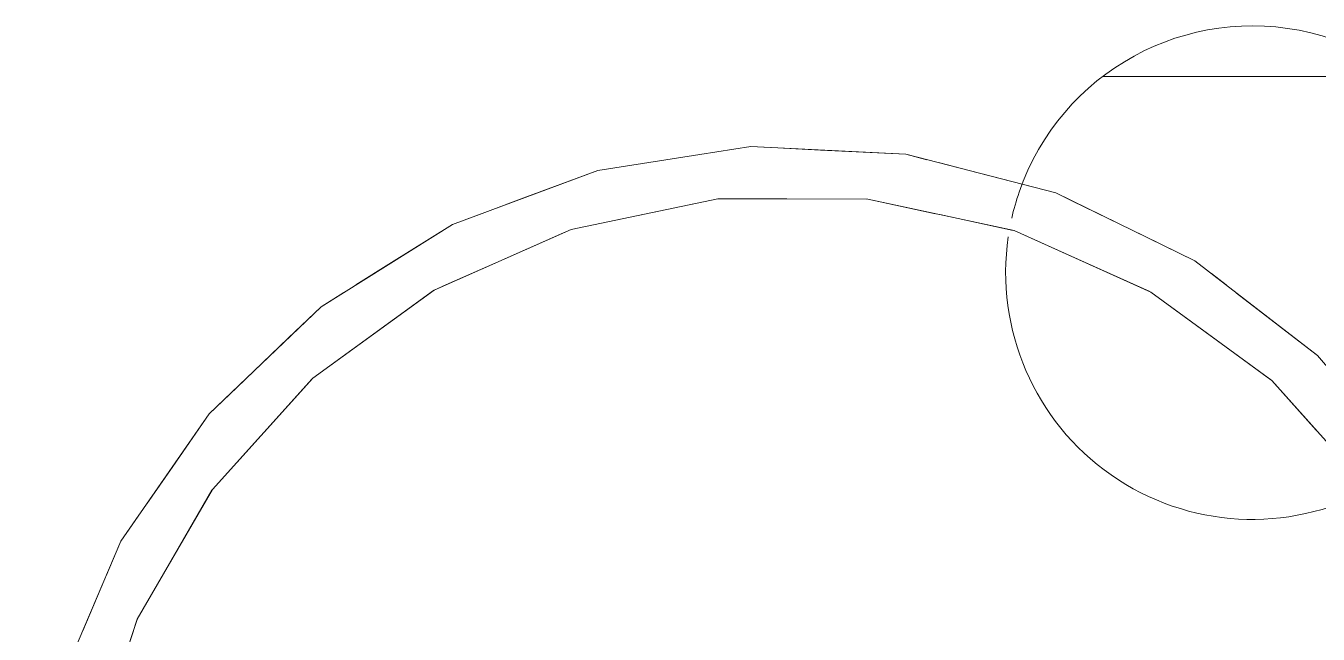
# Model space of a CAD drawing. Header units: millimetres. Extents: x 35540 to 832230, y -10956 to 416550.
# Drawn here: x 186825 to 187349, y 36332 to 36578 of the extents above; entities that cross this region are included whole.
import ezdxf

# ---------------------------------------------------------------- set-up
doc = ezdxf.new("R2010")
doc.units = ezdxf.units.MM
doc.layers.add('A-FLOR', color=192, linetype='Continuous', lineweight=5)
doc.layers.add('Q-CASE', color=31, linetype='Continuous', lineweight=5)

# ---------------------------------------------------------------- blocks, each defined once
blk = doc.blocks.new('DLN_Cat Ladder - 750x750x2500 _WDH_-14044057-2_F U_F_A_')
at = {"layer": 'Q-CASE'}
for p, q in [((328.34, -862.39), (309.61, -919.95)), ((328.34, -862.39), (309.61, -919.95)), ((328.34, -862.39), (309.61, -919.95)), ((328.34, -862.39), (309.61, -919.95)), ((328.34, -862.39), (309.61, -919.95)), ((328.34, -862.39), (309.61, -919.95)), ((328.34, -862.39), (309.61, -919.95)), ((328.34, -862.39), (309.61, -919.95)), ((328.34, -862.39), (309.61, -919.95)), ((322.67, -936.4), (331.61, -915.4)), ((322.67, -936.4), (331.61, -915.4)), ((322.67, -936.4), (331.61, -915.4)), ((322.67, -936.4), (331.61, -915.4)), ((322.67, -936.4), (331.61, -915.4)), ((322.67, -936.4), (331.61, -915.4)), ((322.67, -936.4), (331.61, -915.4)), ((322.67, -936.4), (331.61, -915.4)), ((322.67, -936.4), (331.61, -915.4)), ((309.55, -920.13), (279.28, -972.46)), ((309.55, -920.13), (279.28, -972.46)), ((309.55, -920.13), (279.28, -972.46)), ((309.55, -920.13), (279.28, -972.46)), ((309.55, -920.13), (279.28, -972.46)), ((309.55, -920.13), (279.28, -972.46)), ((309.55, -920.13), (279.28, -972.46)), ((309.55, -920.13), (279.28, -972.46)), ((309.55, -920.13), (279.28, -972.46)), ((295.19, -981.99), (305.67, -966.86)), ((295.19, -981.99), (305.67, -966.86)), ((295.19, -981.99), (305.67, -966.86)), ((295.19, -981.99), (305.67, -966.86)), ((295.19, -981.99), (305.67, -966.86)), ((295.19, -981.99), (305.67, -966.86)), ((295.19, -981.99), (305.67, -966.86)), ((295.19, -981.99), (305.67, -966.86)), ((295.19, -981.99), (305.67, -966.86)), ((279.14, -972.7), (238.69, -1017.51)), ((279.14, -972.7), (238.69, -1017.51)), ((279.14, -972.7), (238.69, -1017.51)), ((279.14, -972.7), (238.69, -1017.51)), ((279.14, -972.7), (238.69, -1017.51)), ((279.14, -972.7), (238.69, -1017.51)), ((279.14, -972.7), (238.69, -1017.51)), ((279.14, -972.7), (238.69, -1017.51)), ((279.14, -972.7), (238.69, -1017.51)), ((-150.15, -1016.78), (-168.11, -996.68)), ((-150.15, -1016.78), (-168.11, -996.68)), ((-150.15, -1016.78), (-168.11, -996.68)), ((-150.15, -1016.78), (-168.11, -996.68)), ((-150.15, -1016.78), (-168.11, -996.68)), ((-150.15, -1016.78), (-168.11, -996.68)), ((-150.15, -1016.78), (-168.11, -996.68)), ((-150.15, -1016.78), (-168.11, -996.68)), ((-150.15, -1016.78), (-168.11, -996.68)), ((248.36, -1033.96), (269.28, -1013.97)), ((248.36, -1033.96), (269.28, -1013.97)), ((248.36, -1033.96), (269.28, -1013.97)), ((248.36, -1033.96), (269.28, -1013.97)), ((248.36, -1033.96), (269.28, -1013.97)), ((248.36, -1033.96), (269.28, -1013.97)), ((248.36, -1033.96), (269.28, -1013.97)), ((248.36, -1033.96), (269.28, -1013.97)), ((248.36, -1033.96), (269.28, -1013.97)), ((-124.07, -1035.88), (-149.71, -1017.11)), ((-124.07, -1035.88), (-149.71, -1017.11)), ((-124.07, -1035.88), (-149.71, -1017.11)), ((-124.07, -1035.88), (-149.71, -1017.11)), ((-124.07, -1035.88), (-149.71, -1017.11)), ((-124.07, -1035.88), (-149.71, -1017.11)), ((-124.07, -1035.88), (-149.71, -1017.11)), ((-124.07, -1035.88), (-149.71, -1017.11)), ((-124.07, -1035.88), (-149.71, -1017.11)), ((238.45, -1017.78), (189.47, -1053.25)), ((238.45, -1017.78), (189.47, -1053.25)), ((238.45, -1017.78), (189.47, -1053.25)), ((238.45, -1017.78), (189.47, -1053.25)), ((238.45, -1017.78), (189.47, -1053.25)), ((238.45, -1017.78), (189.47, -1053.25)), ((238.45, -1017.78), (189.47, -1053.25)), ((238.45, -1017.78), (189.47, -1053.25)), ((238.45, -1017.78), (189.47, -1053.25)), ((-168.68, -1026.87), (-168.11, -1027.31)), ((-168.68, -1026.87), (-168.11, -1027.31)), ((-168.68, -1026.87), (-168.11, -1027.31)), ((-168.68, -1026.87), (-168.11, -1027.31)), ((-168.68, -1026.87), (-168.11, -1027.31)), ((-168.68, -1026.87), (-168.11, -1027.31)), ((-168.68, -1026.87), (-168.11, -1027.31)), ((-168.68, -1026.87), (-168.11, -1027.31)), ((-168.68, -1026.87), (-168.11, -1027.31)), ((-168.11, -1027.31), (-135.87, -1052.22)), ((-168.11, -1027.31), (-135.87, -1052.22)), ((-168.11, -1027.31), (-135.87, -1052.22)), ((-168.11, -1027.31), (-135.87, -1052.22)), ((-168.11, -1027.31), (-135.87, -1052.22)), ((-168.11, -1027.31), (-135.87, -1052.22)), ((-168.11, -1027.31), (-135.87, -1052.22)), ((-168.11, -1027.31), (-135.87, -1052.22)), ((-168.11, -1027.31), (-135.87, -1052.22)), ((-101.15, -1052.65), (-124.07, -1035.88)), ((-101.15, -1052.65), (-124.07, -1035.88)), ((-101.15, -1052.65), (-124.07, -1035.88)), ((-101.15, -1052.65), (-124.07, -1035.88)), ((-101.15, -1052.65), (-124.07, -1035.88)), ((-101.15, -1052.65), (-124.07, -1035.88)), ((-101.15, -1052.65), (-124.07, -1035.88)), ((-101.15, -1052.65), (-124.07, -1035.88)), ((-101.15, -1052.65), (-124.07, -1035.88)), ((-131.63, -1055.5), (-125.66, -1060.11)), ((-131.63, -1055.5), (-125.66, -1060.11)), ((-131.63, -1055.5), (-125.66, -1060.11)), ((-131.63, -1055.5), (-125.66, -1060.11)), ((-131.63, -1055.5), (-125.66, -1060.11)), ((-131.63, -1055.5), (-125.66, -1060.11)), ((-131.63, -1055.5), (-125.66, -1060.11)), ((-131.63, -1055.5), (-125.66, -1060.11)), ((-131.63, -1055.5), (-125.66, -1060.11)), ((-71.57, -1065.94), (-100.7, -1052.86)), ((-71.57, -1065.94), (-100.7, -1052.86)), ((-71.57, -1065.94), (-100.7, -1052.86)), ((-71.57, -1065.94), (-100.7, -1052.86)), ((-71.57, -1065.94), (-100.7, -1052.86)), ((-71.57, -1065.94), (-100.7, -1052.86)), ((-71.57, -1065.94), (-100.7, -1052.86)), ((-71.57, -1065.94), (-100.7, -1052.86)), ((-71.57, -1065.94), (-100.7, -1052.86)), ((184.52, -1055.5), (164.28, -1064.46)), ((184.52, -1055.5), (164.28, -1064.46)), ((184.52, -1055.5), (164.28, -1064.46)), ((184.52, -1055.5), (164.28, -1064.46)), ((184.52, -1055.5), (164.28, -1064.46)), ((184.52, -1055.5), (164.28, -1064.46)), ((184.52, -1055.5), (164.28, -1064.46)), ((184.52, -1055.5), (164.28, -1064.46)), ((184.52, -1055.5), (164.28, -1064.46)), ((189.27, -1053.39), (184.52, -1055.5)), ((189.27, -1053.39), (184.52, -1055.5)), ((189.27, -1053.39), (184.52, -1055.5)), ((189.27, -1053.39), (184.52, -1055.5)), ((189.27, -1053.39), (184.52, -1055.5)), ((189.27, -1053.39), (184.52, -1055.5)), ((189.27, -1053.39), (184.52, -1055.5)), ((189.27, -1053.39), (184.52, -1055.5)), ((189.27, -1053.39), (184.52, -1055.5)), ((206.5, -1064.57), (220.97, -1055.5)), ((206.5, -1064.57), (220.97, -1055.5)), ((206.5, -1064.57), (220.97, -1055.5)), ((206.5, -1064.57), (220.97, -1055.5)), ((206.5, -1064.57), (220.97, -1055.5)), ((206.5, -1064.57), (220.97, -1055.5)), ((206.5, -1064.57), (220.97, -1055.5)), ((206.5, -1064.57), (220.97, -1055.5)), ((206.5, -1064.57), (220.97, -1055.5)), ((-118.99, -1065.26), (-98.3, -1075.37)), ((-118.99, -1065.26), (-98.3, -1075.37)), ((-118.99, -1065.26), (-98.3, -1075.37)), ((-118.99, -1065.26), (-98.3, -1075.37)), ((-118.99, -1065.26), (-98.3, -1075.37)), ((-118.99, -1065.26), (-98.3, -1075.37)), ((-118.99, -1065.26), (-98.3, -1075.37)), ((-118.99, -1065.26), (-98.3, -1075.37)), ((-118.99, -1065.26), (-98.3, -1075.37)), ((-45.76, -1077.53), (-71.57, -1065.94)), ((-45.76, -1077.53), (-71.57, -1065.94)), ((-45.76, -1077.53), (-71.57, -1065.94)), ((-45.76, -1077.53), (-71.57, -1065.94)), ((-45.76, -1077.53), (-71.57, -1065.94)), ((-45.76, -1077.53), (-71.57, -1065.94)), ((-45.76, -1077.53), (-71.57, -1065.94)), ((-45.76, -1077.53), (-71.57, -1065.94)), ((-45.76, -1077.53), (-71.57, -1065.94)), ((164.28, -1064.46), (136.89, -1076.6)), ((164.28, -1064.46), (136.89, -1076.6)), ((164.28, -1064.46), (136.89, -1076.6)), ((164.28, -1064.46), (136.89, -1076.6)), ((164.28, -1064.46), (136.89, -1076.6)), ((164.28, -1064.46), (136.89, -1076.6)), ((164.28, -1064.46), (136.89, -1076.6)), ((164.28, -1064.46), (136.89, -1076.6)), ((164.28, -1064.46), (136.89, -1076.6)), ((-98.3, -1075.37), (-69.43, -1089.5)), ((-98.3, -1075.37), (-69.43, -1089.5)), ((-98.3, -1075.37), (-69.43, -1089.5)), ((-98.3, -1075.37), (-69.43, -1089.5)), ((-98.3, -1075.37), (-69.43, -1089.5)), ((-98.3, -1075.37), (-69.43, -1089.5)), ((-98.3, -1075.37), (-69.43, -1089.5)), ((-98.3, -1075.37), (-69.43, -1089.5)), ((-98.3, -1075.37), (-69.43, -1089.5)), ((-15.61, -1084.03), (-45.32, -1077.62)), ((-15.61, -1084.03), (-45.32, -1077.62)), ((-15.61, -1084.03), (-45.32, -1077.62)), ((-15.61, -1084.03), (-45.32, -1077.62)), ((-15.61, -1084.03), (-45.32, -1077.62)), ((-15.61, -1084.03), (-45.32, -1077.62)), ((-15.61, -1084.03), (-45.32, -1077.62)), ((-15.61, -1084.03), (-45.32, -1077.62)), ((-15.61, -1084.03), (-45.32, -1077.62)), ((133.75, -1077.99), (106.64, -1083.69)), ((133.75, -1077.99), (106.64, -1083.69)), ((133.75, -1077.99), (106.64, -1083.69)), ((133.75, -1077.99), (106.64, -1083.69)), ((133.75, -1077.99), (106.64, -1083.69)), ((133.75, -1077.99), (106.64, -1083.69)), ((133.75, -1077.99), (106.64, -1083.69)), ((133.75, -1077.99), (106.64, -1083.69)), ((133.75, -1077.99), (106.64, -1083.69)), ((136.89, -1076.6), (133.75, -1077.99)), ((136.89, -1076.6), (133.75, -1077.99)), ((136.89, -1076.6), (133.75, -1077.99)), ((136.89, -1076.6), (133.75, -1077.99)), ((136.89, -1076.6), (133.75, -1077.99)), ((136.89, -1076.6), (133.75, -1077.99)), ((136.89, -1076.6), (133.75, -1077.99)), ((136.89, -1076.6), (133.75, -1077.99)), ((136.89, -1076.6), (133.75, -1077.99)), ((106.64, -1083.69), (74.33, -1090.48)), ((106.64, -1083.69), (74.33, -1090.48)), ((106.64, -1083.69), (74.33, -1090.48)), ((106.64, -1083.69), (74.33, -1090.48)), ((106.64, -1083.69), (74.33, -1090.48)), ((106.64, -1083.69), (74.33, -1090.48)), ((106.64, -1083.69), (74.33, -1090.48)), ((106.64, -1083.69), (74.33, -1090.48)), ((106.64, -1083.69), (74.33, -1090.48)), ((13.6, -1090.33), (-13.93, -1084.39)), ((13.6, -1090.33), (-13.93, -1084.39)), ((13.6, -1090.33), (-13.93, -1084.39)), ((13.6, -1090.33), (-13.93, -1084.39)), ((13.6, -1090.33), (-13.93, -1084.39)), ((13.6, -1090.33), (-13.93, -1084.39)), ((13.6, -1090.33), (-13.93, -1084.39)), ((13.6, -1090.33), (-13.93, -1084.39)), ((13.6, -1090.33), (-13.93, -1084.39)), ((151.81, -1091.21), (169.87, -1084.48)), ((151.81, -1091.21), (169.87, -1084.48)), ((151.81, -1091.21), (169.87, -1084.48)), ((151.81, -1091.21), (169.87, -1084.48)), ((151.81, -1091.21), (169.87, -1084.48)), ((151.81, -1091.21), (169.87, -1084.48)), ((151.81, -1091.21), (169.87, -1084.48)), ((151.81, -1091.21), (169.87, -1084.48)), ((151.81, -1091.21), (169.87, -1084.48)), ((46.35, -1090.41), (14, -1090.33)), ((46.35, -1090.41), (14, -1090.33)), ((46.35, -1090.41), (14, -1090.33)), ((46.35, -1090.41), (14, -1090.33)), ((46.35, -1090.41), (14, -1090.33)), ((46.35, -1090.41), (14, -1090.33)), ((46.35, -1090.41), (14, -1090.33)), ((46.35, -1090.41), (14, -1090.33)), ((46.35, -1090.41), (14, -1090.33)), ((74.33, -1090.48), (46.35, -1090.41)), ((74.33, -1090.48), (46.35, -1090.41)), ((74.33, -1090.48), (46.35, -1090.41)), ((74.33, -1090.48), (46.35, -1090.41)), ((74.33, -1090.48), (46.35, -1090.41)), ((74.33, -1090.48), (46.35, -1090.41)), ((74.33, -1090.48), (46.35, -1090.41)), ((74.33, -1090.48), (46.35, -1090.41)), ((74.33, -1090.48), (46.35, -1090.41)), ((-27.03, -1101.99), (-15.61, -1104.94)), ((-27.03, -1101.99), (-15.61, -1104.94)), ((-27.03, -1101.99), (-15.61, -1104.94)), ((-27.03, -1101.99), (-15.61, -1104.94)), ((-27.03, -1101.99), (-15.61, -1104.94)), ((-27.03, -1101.99), (-15.61, -1104.94)), ((-27.03, -1101.99), (-15.61, -1104.94)), ((-27.03, -1101.99), (-15.61, -1104.94)), ((-27.03, -1101.99), (-15.61, -1104.94)), ((81.68, -1108.36), (111.7, -1103.7)), ((81.68, -1108.36), (111.7, -1103.7)), ((81.68, -1108.36), (111.7, -1103.7)), ((81.68, -1108.36), (111.7, -1103.7)), ((81.68, -1108.36), (111.7, -1103.7)), ((81.68, -1108.36), (111.7, -1103.7)), ((81.68, -1108.36), (111.7, -1103.7)), ((81.68, -1108.36), (111.7, -1103.7)), ((81.68, -1108.36), (111.7, -1103.7)), ((32.74, -1110.19), (47.66, -1110.92)), ((32.74, -1110.19), (47.66, -1110.92)), ((32.74, -1110.19), (47.66, -1110.92)), ((32.74, -1110.19), (47.66, -1110.92)), ((32.74, -1110.19), (47.66, -1110.92)), ((32.74, -1110.19), (47.66, -1110.92)), ((32.74, -1110.19), (47.66, -1110.92)), ((32.74, -1110.19), (47.66, -1110.92)), ((32.74, -1110.19), (47.66, -1110.92))]:
    blk.add_line(p, q, dxfattribs=at)
at = {"layer": 'Q-CASE', "flags": 128}
for points in [[(-265.3, -802), (-258.94, -864.47), (-240.12, -924.37), (-209.62, -979.26), (-168.68, -1026.87), (-118.99, -1065.26), (-62.59, -1092.84), (-1.78, -1108.5), (60.94, -1111.57), (122.99, -1101.95), (181.82, -1080.02), (235.04, -1046.69), (280.44, -1003.31), (316.17, -951.68), (340.76, -893.91), (353.21, -832.36), (354.7, -802)], [(334.7, -802), (328.34, -862.39), (309.55, -920.13), (279.14, -972.7), (238.45, -1017.78), (189.27, -1053.39), (133.75, -1077.99), (74.33, -1090.48), (13.6, -1090.33), (-45.76, -1077.53), (-101.15, -1052.65), (-150.15, -1016.78), (-190.61, -971.5), (-220.75, -918.78), (-239.25, -860.94), (-245.3, -802)], [(308.86, -962.24), (316.17, -951.68), (322.14, -937.65)], [(308.86, -962.24), (316.17, -951.68), (322.14, -937.65)], [(308.86, -962.24), (316.17, -951.68), (322.14, -937.65)], [(308.86, -962.24), (316.17, -951.68), (322.14, -937.65)], [(308.86, -962.24), (316.17, -951.68), (322.14, -937.65)], [(308.86, -962.24), (316.17, -951.68), (322.14, -937.65)], [(308.86, -962.24), (316.17, -951.68), (322.14, -937.65)], [(308.86, -962.24), (316.17, -951.68), (322.14, -937.65)], [(308.86, -962.24), (316.17, -951.68), (322.14, -937.65)], [(269.28, -1013.97), (280.44, -1003.31), (295.19, -981.99)], [(269.28, -1013.97), (280.44, -1003.31), (295.19, -981.99)], [(269.28, -1013.97), (280.44, -1003.31), (295.19, -981.99)], [(269.28, -1013.97), (280.44, -1003.31), (295.19, -981.99)], [(269.28, -1013.97), (280.44, -1003.31), (295.19, -981.99)], [(269.28, -1013.97), (280.44, -1003.31), (295.19, -981.99)], [(269.28, -1013.97), (280.44, -1003.31), (295.19, -981.99)], [(269.28, -1013.97), (280.44, -1003.31), (295.19, -981.99)], [(269.28, -1013.97), (280.44, -1003.31), (295.19, -981.99)], [(225.8, -1052.48), (235.04, -1046.69), (248.36, -1033.96)], [(225.8, -1052.48), (235.04, -1046.69), (248.36, -1033.96)], [(225.8, -1052.48), (235.04, -1046.69), (248.36, -1033.96)], [(225.8, -1052.48), (235.04, -1046.69), (248.36, -1033.96)], [(225.8, -1052.48), (235.04, -1046.69), (248.36, -1033.96)], [(225.8, -1052.48), (235.04, -1046.69), (248.36, -1033.96)], [(225.8, -1052.48), (235.04, -1046.69), (248.36, -1033.96)], [(225.8, -1052.48), (235.04, -1046.69), (248.36, -1033.96)], [(225.8, -1052.48), (235.04, -1046.69), (248.36, -1033.96)], [(169.87, -1084.48), (181.82, -1080.02), (206.5, -1064.57)], [(169.87, -1084.48), (181.82, -1080.02), (206.5, -1064.57)], [(169.87, -1084.48), (181.82, -1080.02), (206.5, -1064.57)], [(169.87, -1084.48), (181.82, -1080.02), (206.5, -1064.57)], [(169.87, -1084.48), (181.82, -1080.02), (206.5, -1064.57)], [(169.87, -1084.48), (181.82, -1080.02), (206.5, -1064.57)], [(169.87, -1084.48), (181.82, -1080.02), (206.5, -1064.57)], [(169.87, -1084.48), (181.82, -1080.02), (206.5, -1064.57)], [(169.87, -1084.48), (181.82, -1080.02), (206.5, -1064.57)], [(-69.43, -1089.5), (-62.59, -1092.84), (-27.03, -1101.99)], [(-69.43, -1089.5), (-62.59, -1092.84), (-27.03, -1101.99)], [(-69.43, -1089.5), (-62.59, -1092.84), (-27.03, -1101.99)], [(-69.43, -1089.5), (-62.59, -1092.84), (-27.03, -1101.99)], [(-69.43, -1089.5), (-62.59, -1092.84), (-27.03, -1101.99)], [(-69.43, -1089.5), (-62.59, -1092.84), (-27.03, -1101.99)], [(-69.43, -1089.5), (-62.59, -1092.84), (-27.03, -1101.99)], [(-69.43, -1089.5), (-62.59, -1092.84), (-27.03, -1101.99)], [(-69.43, -1089.5), (-62.59, -1092.84), (-27.03, -1101.99)], [(111.7, -1103.7), (122.99, -1101.95), (151.81, -1091.21)], [(111.7, -1103.7), (122.99, -1101.95), (151.81, -1091.21)], [(111.7, -1103.7), (122.99, -1101.95), (151.81, -1091.21)], [(111.7, -1103.7), (122.99, -1101.95), (151.81, -1091.21)], [(111.7, -1103.7), (122.99, -1101.95), (151.81, -1091.21)], [(111.7, -1103.7), (122.99, -1101.95), (151.81, -1091.21)], [(111.7, -1103.7), (122.99, -1101.95), (151.81, -1091.21)], [(111.7, -1103.7), (122.99, -1101.95), (151.81, -1091.21)], [(111.7, -1103.7), (122.99, -1101.95), (151.81, -1091.21)], [(-10.37, -1106.28), (-1.78, -1108.5), (32.74, -1110.19)], [(-10.37, -1106.28), (-1.78, -1108.5), (32.74, -1110.19)], [(-10.37, -1106.28), (-1.78, -1108.5), (32.74, -1110.19)], [(-10.37, -1106.28), (-1.78, -1108.5), (32.74, -1110.19)], [(-10.37, -1106.28), (-1.78, -1108.5), (32.74, -1110.19)], [(-10.37, -1106.28), (-1.78, -1108.5), (32.74, -1110.19)], [(-10.37, -1106.28), (-1.78, -1108.5), (32.74, -1110.19)], [(-10.37, -1106.28), (-1.78, -1108.5), (32.74, -1110.19)], [(-10.37, -1106.28), (-1.78, -1108.5), (32.74, -1110.19)], [(52.98, -1111.18), (60.94, -1111.57), (81.68, -1108.36)], [(52.98, -1111.18), (60.94, -1111.57), (81.68, -1108.36)], [(52.98, -1111.18), (60.94, -1111.57), (81.68, -1108.36)], [(52.98, -1111.18), (60.94, -1111.57), (81.68, -1108.36)], [(52.98, -1111.18), (60.94, -1111.57), (81.68, -1108.36)], [(52.98, -1111.18), (60.94, -1111.57), (81.68, -1108.36)], [(52.98, -1111.18), (60.94, -1111.57), (81.68, -1108.36)], [(52.98, -1111.18), (60.94, -1111.57), (81.68, -1108.36)], [(52.98, -1111.18), (60.94, -1111.57), (81.68, -1108.36)]]:
    blk.add_lwpolyline(points, dxfattribs=at)

msp = doc.modelspace()

# ---------------------------------------------------------------- linework, layer by layer
at = {"layer": 'A-FLOR'}
msp.add_line((187382.4, 36557.49), (187261.64, 36557.49), dxfattribs=at)
for start, end in [(351.6842, 161.0022), (161.0022, 167.2452), (171.6842, 298.4303)]:
    msp.add_arc((187322.11, 36478), 100, start, end, dxfattribs=at)

# ---------------------------------------------------------------- block references
at = {"layer": 'Q-CASE', "rotation": 180}
msp.add_blockref('DLN_Cat Ladder - 750x750x2500 _WDH_-14044057-2_F U_F_A_', (187179.82, 35417.49), dxfattribs=at)

doc.saveas('drawing.dxf')
